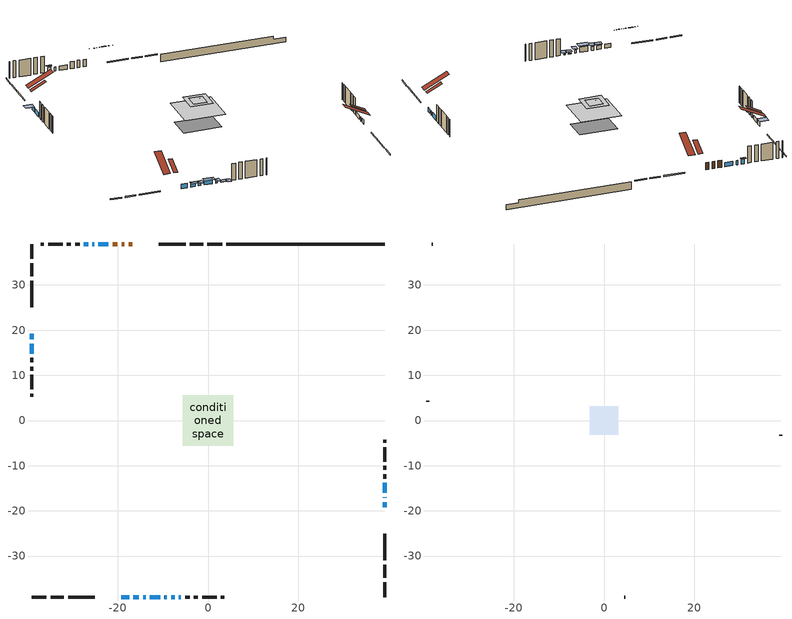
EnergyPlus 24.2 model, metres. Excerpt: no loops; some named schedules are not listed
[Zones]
conditioned space
 floor outside (Floor1 construction): -0.58,-0.58 -0.58,0.58 0.58,0.58 0.58,-0.58 z0.91
 floor adiabatic (AdiabaticFloorConstruction): -5.62,-5.62 -5.62,5.62 5.62,5.62 5.62,-5.62 z3.35
 floor foundation (Slab1 construction): -5.27,-3.47 -5.27,3.47 5.27,3.47 5.27,-3.47 z-1.3
 wall outside (RimJoist1 construction): 3.15,39.05 -0.15,39.05 / -39.05,-39.05 -35.75,-39.05 / -39.05,39.05 -39.05,35.75 / 39.05,-39.05 39.05,-35.75 z0.91:1.21
 wall outside (RimJoist2 construction): -1.08,39.05 -4.02,39.05 / -34.82,-39.05 -31.88,-39.05 / -39.05,34.82 -39.05,31.88 / 39.05,-34.82 39.05,-31.88 z0.91:1.21
 wall outside (RimJoist3 construction): -4.95,39.05 -10.84,39.05 / -30.95,-39.05 -25.06,-39.05 / -39.05,30.95 -39.05,25.06 / 39.05,-30.95 39.05,-25.06 z0.91:1.21
 wall outside (AdiabaticWallConstruction 1): -16.73,39.05 -17.55,39.05 / -18.48,39.05 -19.13,39.05 / -20.06,39.05 -21.1,39.05 z0.91:2.94
 wall outside (AdiabaticWallConstruction): -19.17,-39.05 -17.45,-39.05 / 39.05,-19.17 39.05,-18.06 / -22.03,39.05 -24.24,39.05 / 39.05,-17.14 39.05,-16.94 / -25.16,39.05 -25.61,39.05 / 39.05,-16.02 39.05,-13.81 / -39.05,17.02 -39.05,14.81 z0.91:2.13; -16.53,-39.05 -15.31,-39.05 / -39.05,19.17 -39.05,17.95 z0.91:2.08; -14.38,-39.05 -13.77,-39.05 z0.91:2.03; -12.84,-39.05 -10.55,-39.05 z0.91:2.43; -9.63,-39.05 -9.09,-39.05 z0.91:1.8; -8.16,-39.05 -7.4,-39.05 z0.91:1.22; -26.54,39.05 -27.45,39.05 z0.91:2.38; -6.47,-39.05 -6.01,-39.05 z0.91:1.17
 wall outside (Wall1 construction): -28.38,39.05 -29.42,39.05 / -5.09,-39.05 -4.05,-39.05 / -39.05,13.88 -39.05,12.85 / 39.05,-12.88 39.05,-11.84 z0.91:5.79
 wall outside (Wall2 construction): -30.35,39.05 -31.25,39.05 / -3.12,-39.05 -2.22,-39.05 / -39.05,11.92 -39.05,11.02 / 39.05,-10.92 39.05,-10.02 z0.91:5.79
 wall outside (Wall3 construction): -32.17,39.05 -35.37,39.05 / -1.3,-39.05 1.9,-39.05 / -39.05,10.09 -39.05,6.89 / 39.05,-9.09 39.05,-5.89 z0.91:5.79
 wall outside (Wall4 construction): -36.3,39.05 -37.01,39.05 / 2.83,-39.05 3.54,-39.05 / -39.05,5.97 -39.05,5.26 / 39.05,-4.96 39.05,-4.25 z0.91:5.79
 wall foundation (FoundationWall1 construction): 4.08,39.05,-1.3 4.08,39.05,0.91 35.56,39.05,0.91 35.56,39.05,0.02 39.05,39.05,0.02 39.05,39.05,-1.3
 window (WindowConstruction): -19.17,-39.05 -17.46,-39.05 z0.91:2.13
 window (WindowConstruction 4): -16.53,-39.05 -15.31,-39.05 z0.91:2.08
 window (WindowConstruction 5): -14.38,-39.05 -13.77,-39.05 z0.91:2.03
 window (WindowConstruction 6): -12.84,-39.05 -10.55,-39.05 z0.91:2.43
 window (WindowConstruction 7): 39.05,-19.17 39.05,-18.07 z0.91:2.13
 window (WindowConstruction 8): -22.03,39.05 -24.24,39.05 z0.91:2.13
 window (WindowConstruction 11): -9.62,-39.05 -9.09,-39.05 z0.91:1.8
 window (WindowConstruction 9): -39.05,19.17 -39.05,17.95 z0.91:2.08
 window (WindowConstruction 12): -8.16,-39.05 -7.4,-39.05 z0.91:1.21
 window (WindowConstruction 13): 39.05,-17.14 39.05,-16.95 z0.91:2.13
 window (WindowConstruction 14): -25.17,39.05 -25.61,39.05 z0.91:2.13
 window (WindowConstruction 1): 39.05,-16.02 39.05,-13.81 z0.91:2.13
 window (WindowConstruction 2): -39.05,17.02 -39.05,14.81 z0.91:2.13
 window (WindowConstruction 3): -26.54,39.05 -27.45,39.05 z0.91:2.38
 window (WindowConstruction 10): -6.47,-39.05 -6.02,-39.05 z0.91:1.16
 door (Door): -16.73,39.05 -17.55,39.05 z0.91:2.94
 door (Door 1): -18.48,39.05 -19.13,39.05 z0.91:2.94
 door (Door 2): -20.06,39.05 -21.1,39.05 z0.91:2.94
 ceiling adiabatic (AdiabaticFloorConstruction): 5.62,-5.62 5.62,5.62 -5.62,5.62 -5.62,-5.62 z3.35
 roof outside (Roof1 construction): -0.83,0.83 -0.83,-0.83 0.83,-0.83 0.83,0.83 z5.79
 roof outside (Roof4 construction): -15.8,39.05,5.79 -15.8,34.87,7.88 -14.63,34.87,7.88 -14.63,39.05,5.79; -20.1,-39.05,5.79 -20.1,-34.87,7.88 -21.27,-34.87,7.88 -21.27,-39.05,5.79; -39.05,20.1,5.79 -34.87,20.1,7.88 -34.87,21.27,7.88 -39.05,21.27,5.79; 39.05,-20.1,5.79 34.87,-20.1,7.88 34.87,-21.27,7.88 39.05,-21.27,5.79
attic - vented
 floor to conditioned space (Floor2 construction Reversed): -1.89,-1.89 -1.89,1.89 1.89,1.89 1.89,-1.89 z5.79
 floor to conditioned space (Floor3 construction Reversed): -3.13,-3.13 -3.13,3.13 3.13,3.13 3.13,-3.13 z5.79
 wall outside (Wall5 construction): -37.94,39.05 -38.13,39.05 / 4.47,-39.05 4.66,-39.05 / -39.05,4.33 -39.05,4.14 / 39.05,-3.32 39.05,-3.14 z0.91:5.79
 roof outside (Roof2 construction): -13.7,39.05,5.79 -13.7,32.15,9.24 -11.77,32.15,9.24 -11.77,39.05,5.79; -22.2,-39.05,5.79 -22.2,-32.15,9.24 -24.13,-32.15,9.24 -24.13,-39.05,5.79; -39.05,22.2,5.79 -32.15,22.2,9.24 -32.15,24.13,9.24 -39.05,24.13,5.79; 39.05,-22.2,5.79 32.15,-22.2,9.24 32.15,-24.13,9.24 39.05,-24.13,5.79
shading: -15.01,-39.05 -16.83,-39.05 -16.83,-40.27 -15.01,-40.27 z2.38; -13.47,-39.05 -14.68,-39.05 -14.68,-40.58 -13.47,-40.58 z2.33; -10.25,-39.05 -13.14,-39.05 -13.14,-40.58 -10.25,-40.58 z2.73; -8.79,-39.05 -9.92,-39.05 -9.92,-40.58 -8.79,-40.58 z2.1; -39.05,17.65 -39.05,19.47 -41.5,19.47 -41.5,17.65 z2.38; -7.1,-39.05 -8.46,-39.05 -8.46,-40.27 -7.1,-40.27 z1.51; -27.75,39.05 -26.24,39.05 -26.24,39.51 -27.75,39.51 z2.68; -5.72,-39.05 -6.77,-39.05 -6.77,-40.58 -5.72,-40.58 z1.46
[Building]
Building 1: Terrain=Suburbs
[Site:Location]
Baie Comeau_QC: Latitude {deg}=49.26; Longitude {deg}=-68.15; Time Zone {hr}=-5; Elevation {m}=130; Keep Site Location Information=Yes
[Site:GroundTemperature:Shallow]
-2.156, -4.36748, -4.54458, -3.49512, 0.717882, 4.91126, 8.5467, 10.8497, 11.0453, 9.17223, 5.62951, 1.56476
[Site:WaterMainsTemperature]
Calculation Method=Schedule; Temperature Schedule=mains temperature schedule
[Material] Roughness=Rough; Thermal Absorptance=0.9
Name | Thickness {m} | Conductivity {W/m-K} | Density {kg/m3} | Specific Heat {J/kg-K} | Solar Absorptance | Visible Absorptance
asphalt or fiberglass shingles | 0.00635 | 0.162714 | 1121.4 | 1465.45 | 0.4 | 0.4
ceiling loosefill ins | 0.0846667 | 0.0480833 | 16.02 | 1046.75 | 0.7 | 0.7
ceiling stud and cavity | 0.1397 | 0.0990476 | 65.682 | 1177.47 | 0.7 | 0.7
ceiling stud and cavity 1 | 0.1397 | 0.0988009 | 65.682 | 1177.47 | 0.7 | 0.7
concrete 4.0 in. | 0.1016 | 1.803125 | 2242.8 | 837.4 | 0.7 | 0.7
concrete 8.0 in. | 0.2032 | 1.803125 | 2242.8 | 837.4 | 0.7 | 0.7
door material | 0.04445 | 0.188738 | 512.64 | 1214.23 | 0.7 | 0.7
exterior vertical ins | 0.00865785 | 0.029427 | 32.04 | 1214.23 | 0.7 | 0.7
floor covering | 0.0127 | 0.0433444 | 54.468 | 1339.84 | 0.6 | 0.6
floor rigid ins | 0.051816 | 0.029427 | 32.04 | 1214.23 | 0.7 | 0.7
floor rigid ins 1; wall rigid ins | 0.512978 | 0.029427 | 32.04 | 1214.23 | 0.7 | 0.7
floor stud and cavity | 0.1397 | 0.578275 | 92.3553 | 1139.71 | 0.7 | 0.7
floor stud and cavity 1 | 0.1397 | 1.75129 | 37.0049 | 1207.88 | 0.7 | 0.7
furniture material conditioned space 1 | 0.1524 | 0.115458 | 640.8 | 1214.23 | 0.6 | 0.6
gypsum board | 0.0127 | 0.160291 | 801 | 837.4 | 0.6 | 0.6
gypsum board 1 | 0.0127 | 0.160291 | 801 | 837.4 | 0.7 | 0.7
osb sheathing 0.5 in. | 0.0127 | 0.115458 | 512.64 | 1214.23 | 0.7 | 0.7
osb sheathing 0.75 in. | 0.01905 | 0.115458 | 512.64 | 1214.23 | 0.7 | 0.7
osb sheathing 2.0 in. | 0.0508 | 0.115458 | 512.64 | 1214.23 | 0.7 | 0.7
rim joist stud and cavity | 0.0508 | 0.0293018 | 125.044 | 1163.47 | 0.6 | 0.6
rim joist stud and cavity 1 | 0.0508 | 0.177588 | 50.32683 | 1063.81 | 0.6 | 0.6
rim joist stud and cavity 2 | 0.0508 | 0.029095 | 125.044 | 1163.47 | 0.6 | 0.6
roof stud and cavity | 0.2032 | 0.359572 | 78.34581 | 1123.46 | 0.7 | 0.7
roof stud and cavity 1 | 0.2032 | 0.118954 | 78.34581 | 1123.46 | 0.7 | 0.7
wall stud and cavity | 0.1397 | 0.0950161 | 139.0536 | 1170.24 | 0.7 | 0.7
wall stud and cavity 1 | 0.1397 | 0.114156 | 139.0536 | 1170.24 | 0.7 | 0.7
wall stud and cavity 2 | 0.1397 | 0.0901573 | 139.0536 | 1170.24 | 0.7 | 0.7
wall stud and cavity 3 | 0.1397 | 0.101456 | 139.0536 | 1170.24 | 0.7 | 0.7
wall stud and cavity 4 | 0.0889 | 6.9971 | 50.32683 | 1063.81 | 0.6 | 0.6
wall stud and cavity 5 | 0.0889 | 0.380278 | 52.3479 | 1209.89 | 0.7 | 0.7
wall stud and cavity 6 | 0.0889 | 0.391764 | 83.0341 | 1211.67 | 0.7 | 0.7
wood siding | 0.0254 | 0.102417 | 544.68 | 1172.36 | 0.4 | 0.4
wood siding 1 | 0.00254 | 0.102417 | 544.68 | 1172.36 | 0.4 | 0.4
wood siding 2; wood siding 3; wood siding 4 | 0.0254 | 0.102417 | 544.68 | 1172.36 | 0.7 | 0.7
[WindowMaterial:SimpleGlazingSystem]
Name | U-Factor {W/m2-K} | Solar Heat Gain Coefficient
WindowMaterial | 2.97868 | 0.53
WindowMaterial 1 | 2.78392 | 0.59
WindowMaterial 2 | 2.9378 | 0.6
WindowMaterial 3 | 2.989467 | 0.52
WindowMaterial 4 | 2.898619 | 0.65
WindowMaterial 5 | 2.78563 | 0.6
WindowMaterial 6 | 3.08543 | 0.44
WindowMaterial 7 | 3.04568 | 0.44
WindowMaterial 8 | 2.7209 | 0.51
WindowMaterial 9 | 2.73055 | 0.53
[Construction]
AdiabaticFloorConstruction: floor stud and cavity 1, floor rigid ins 1, osb sheathing 0.75 in., floor covering
AdiabaticWallConstruction: wood siding 3, wall rigid ins, wall stud and cavity 5, gypsum board
AdiabaticWallConstruction 1: wood siding 4, wall rigid ins, wall stud and cavity 5, gypsum board
Door; Door 1; Door 2: door material
Floor1 construction: floor stud and cavity, floor rigid ins, osb sheathing 0.75 in., floor covering
Floor2 construction Reversed: gypsum board, ceiling stud and cavity, ceiling loosefill ins
Floor3 construction Reversed: gypsum board, ceiling stud and cavity 1, ceiling loosefill ins
FoundationWall1 construction: concrete 8.0 in., gypsum board 1
furniture construction conditioned space 1: furniture material conditioned space 1
PartitionWallConstruction: gypsum board, wall stud and cavity 6, gypsum board
RimJoist1 construction: wood siding 2, osb sheathing 2.0 in., rim joist stud and cavity
RimJoist2 construction: wood siding 2, rim joist stud and cavity 1
RimJoist3 construction: wood siding 2, osb sheathing 2.0 in., rim joist stud and cavity 2
Roof1 construction: asphalt or fiberglass shingles, osb sheathing 0.75 in., roof stud and cavity, gypsum board
Roof2 construction: asphalt or fiberglass shingles
Roof4 construction: asphalt or fiberglass shingles, osb sheathing 0.75 in., roof stud and cavity 1, gypsum board
Slab1 construction: concrete 4.0 in.
Wall1 construction: wood siding, osb sheathing 0.5 in., wall stud and cavity, gypsum board
Wall2 construction: wood siding, osb sheathing 0.5 in., wall stud and cavity 1, gypsum board
Wall3 construction: wood siding, osb sheathing 0.5 in., wall stud and cavity 2, gypsum board
Wall4 construction: wood siding, osb sheathing 0.5 in., wall stud and cavity 3, gypsum board
Wall5 construction: wood siding 1, wall stud and cavity 4
WindowConstruction: WindowMaterial
WindowConstruction 1; WindowConstruction 2; WindowConstruction 3; WindowConstruction 7; WindowConstruction 8: WindowMaterial 1
WindowConstruction 10: WindowMaterial 6
WindowConstruction 11: WindowMaterial 7
WindowConstruction 12; WindowConstruction 13: WindowMaterial 8
WindowConstruction 14: WindowMaterial 9
WindowConstruction 4: WindowMaterial 2
WindowConstruction 5: WindowMaterial 3
WindowConstruction 6: WindowMaterial 4
WindowConstruction 9: WindowMaterial 5
[Zone] Multiplier=1; Part of Total Floor Area=Yes
Name | Volume {m3}
attic - vented | 29.0446
conditioned space | 470
[Space]
Name | Zone | Volume {m3}
attic - vented 1 | attic - vented | 29.0446
conditioned space 1 | conditioned space | 470
[ZoneInfiltration:EffectiveLeakageArea]
infil attic - vented 1: Zone or Space=attic - vented 1; Schedule=Always On Discrete; Effective Air Leakage Area {cm2}=1829.14; Stack Coefficient=0.000579302; Wind Coefficient=1.62619e-05
[ZoneMixing]
whole house fan mix: Zone or Space=attic - vented; Schedule=Always On Continuous; Design Flow Rate Calculation Method=Flow/Zone; Design Flow Rate {m3/s}=0; Source Zone or Space=conditioned space
[SurfaceProperty:ExposedFoundationPerimeter]
Slab1: Exposed Perimeter Calculation Method=TotalExposedPerimeter; Total Exposed Perimeter {m}=34.97199
[InternalMass] Zone or ZoneList=conditioned space; Space or SpaceList=conditioned space 1
Name | Construction | Surface Area {m2}
furniture mass conditioned space 1 | furniture construction conditioned space 1 | 80.4077
partition wall mass | PartitionWallConstruction | 201.019
[Lights]
interior lighting: Zone or ZoneList or Space or SpaceList=conditioned space 1; Schedule=interior lighting schedule; Design Level Calculation Method=LightingLevel; Lighting Level {W}=343.2; Return Air Fraction=0; Fraction Radiant=0.6; Fraction Visible=0.2; Fraction Replaceable=1
[People]
occupants: Zone or ZoneList or Space or SpaceList=conditioned space 1; Number of People Schedule=occupants schedule; Number of People Calculation Method=People; Number of People=3; Fraction Radiant=0.314171; Sensible Heat Fraction=0.56303; Activity Level Schedule=occupants activity schedule; Carbon Dioxide Generation Rate {m3/s-W}=0; Enable ASHRAE 55 Comfort Warnings=No; Mean Radiant Temperature Calculation Type=EnclosureAveraged
[ElectricEquipment] Zone or ZoneList or Space or SpaceList=conditioned space 1; Design Level Calculation Method=EquipmentLevel
Name | Schedule | Design Level {W} | Fraction Latent | Fraction Radiant | Fraction Lost
clothes dryer | clothes dryer schedule | 140.772 | 0.015 | 0.081 | 0.85
clothes washer | clothes washer schedule | 32.1985 | 0.03 | 0.162 | 0.7
cooking range | cooking range schedule | 215.147 | 0.08 | 0.432 | 0.2
dishwasher | dishwasher schedule | 66.8632 | 0.3 | 0.18 | 0.4
fridge | fridge schedule | 72.9452 | 0 | 0.6 | 0
mech vent house fan | mech vent house fan schedule | 0.95 | 0 | 0 | 1
mech vent house fan cfis | mech vent house fan cfis schedule | 0 | 0 | 0 | 0
misc plug loads | misc plug loads schedule | 494.7 | 0.045 | 0.513 | 0.1
whole house fan | Always On Discrete | 0 | 0 | 0 | 1
[OtherEquipment] Zone or ZoneList or Space or SpaceList=conditioned space 1; Design Level Calculation Method=EquipmentLevel
Name | Fuel Type | Schedule | Design Level {W} | Fraction Latent | Fraction Radiant | Fraction Lost
clothes dryer 1 | Electricity | clothes dryer schedule | 0 | 0.015 | 0.081 | 0.85
cooking range 1 | Electricity | cooking range schedule | 0 | 0.08 | 0.432 | 0.2
general water use latent | None | general water use schedule | 62.594 | 1 | 0 | 0
general water use sensible | None | general water use schedule | -61.6891 | 0 | 0.6 | 0
mech vent house fan latent load | None | Always On Discrete | 0 | 1 | 0 | 0
mech vent house fan sensible load | None | Always On Discrete | 0 | 0 | 0 | 0
water heater energy adjustment1 | Electricity | Always On Discrete | 0.01 | 0 | 0 | 1
[ZoneInfiltration:DesignFlowRate] Zone or ZoneList or Space or SpaceList=conditioned space 1; Schedule=Always On Discrete; Design Flow Rate Calculation Method=Flow/Zone; Design Flow Rate {m3/s}=0
infil flow; natural vent flow; whole house fan flow
[Foundation:Kiva]
Foundation Kiva 1: Initial Indoor Air Temperature {C}=18; Wall Height Above Grade {m}=0.910011; Wall Depth Below Slab {m}=0.2032; Custom Block Material Name 1=exterior vertical ins; Custom Block Depth 1 {m}=2.21001; Custom Block X Position 1 {m}=0.2159; Custom Block Z Position 1 {m}=0
[Foundation:Kiva:Settings]
Soil Conductivity {W/m-K}=0.849921; Soil Density {kg/m3}=1842.3; Soil Specific Heat {J/kg-K}=418.7; Ground Solar Absorptivity=0.9; Ground Thermal Absorptivity=0.9; Ground Surface Roughness {m}=0.03; Far-Field Width {m}=40; Deep-Ground Boundary Condition=ZeroFlux; Deep-Ground Depth {m}=40; Minimum Cell Dimension {m}=0.2; Maximum Cell Growth Coefficient=3; Simulation Timestep=Timestep
[Exterior:Lights]
exterior lighting: Schedule=exterior lighting schedule; Design Level {W}=75.6
[Schedule:Constant]
Name | Hourly Value
Always On Continuous; mech vent house fan schedule; mech vent house fan cfis schedule; Always On Discrete | 1
occupants activity schedule | 117.228
fridge schedule | 0
[Schedule:Week:Daily]
interior lighting schedule Week Rule - Jan1-Jan27: interior lighting schedule day, interior lighting schedule day, interior lighting schedule day, interior lighting schedule day, interior lighting schedule day, interior lighting schedule day, interior lighting schedule day, interior lighting schedule default day, interior lighting schedule default day, interior lighting schedule default day, interior lighting schedule default day, interior lighting schedule default day
interior lighting schedule Week Rule - Jan28-Feb3: interior lighting schedule day, interior lighting schedule day, interior lighting schedule day, interior lighting schedule day, interior lighting schedule day 1, interior lighting schedule day 1, interior lighting schedule day 1, interior lighting schedule default day, interior lighting schedule default day, interior lighting schedule default day, interior lighting schedule default day, interior lighting schedule default day
interior lighting schedule Week Rule - Feb4-Feb24: interior lighting schedule day 1, interior lighting schedule day 1, interior lighting schedule day 1, interior lighting schedule day 1, interior lighting schedule day 1, interior lighting schedule day 1, interior lighting schedule day 1, interior lighting schedule default day, interior lighting schedule default day, interior lighting schedule default day, interior lighting schedule default day, interior lighting schedule default day
interior lighting schedule Week Rule - Feb25-Mar3: interior lighting schedule day 1, interior lighting schedule day 1, interior lighting schedule day 1, interior lighting schedule day 1, interior lighting schedule day 2, interior lighting schedule day 2, interior lighting schedule day 2, interior lighting schedule default day, interior lighting schedule default day, interior lighting schedule default day, interior lighting schedule default day, interior lighting schedule default day
interior lighting schedule Week Rule - Mar4-Mar31: interior lighting schedule day 2, interior lighting schedule day 2, interior lighting schedule day 2, interior lighting schedule day 2, interior lighting schedule day 2, interior lighting schedule day 2, interior lighting schedule day 2, interior lighting schedule default day, interior lighting schedule default day, interior lighting schedule default day, interior lighting schedule default day, interior lighting schedule default day
interior lighting schedule Week Rule - Apr1-Apr28: interior lighting schedule day 3, interior lighting schedule day 3, interior lighting schedule day 3, interior lighting schedule day 3, interior lighting schedule day 3, interior lighting schedule day 3, interior lighting schedule day 3, interior lighting schedule default day, interior lighting schedule default day, interior lighting schedule default day, interior lighting schedule default day, interior lighting schedule default day
interior lighting schedule Week Rule - Apr29-May5: interior lighting schedule day 3, interior lighting schedule day 3, interior lighting schedule day 4, interior lighting schedule day 4, interior lighting schedule day 4, interior lighting schedule day 4, interior lighting schedule day 4, interior lighting schedule default day, interior lighting schedule default day, interior lighting schedule default day, interior lighting schedule default day, interior lighting schedule default day
interior lighting schedule Week Rule - May6-May26: interior lighting schedule day 4, interior lighting schedule day 4, interior lighting schedule day 4, interior lighting schedule day 4, interior lighting schedule day 4, interior lighting schedule day 4, interior lighting schedule day 4, interior lighting schedule default day, interior lighting schedule default day, interior lighting schedule default day, interior lighting schedule default day, interior lighting schedule default day
interior lighting schedule Week Rule - May27-Jun2: interior lighting schedule day 4, interior lighting schedule day 4, interior lighting schedule day 4, interior lighting schedule day 4, interior lighting schedule day 4, interior lighting schedule day 5, interior lighting schedule day 5, interior lighting schedule default day, interior lighting schedule default day, interior lighting schedule default day, interior lighting schedule default day, interior lighting schedule default day
interior lighting schedule Week Rule - Jun3-Jun30: interior lighting schedule day 5, interior lighting schedule day 5, interior lighting schedule day 5, interior lighting schedule day 5, interior lighting schedule day 5, interior lighting schedule day 5, interior lighting schedule day 5, interior lighting schedule default day, interior lighting schedule default day, interior lighting schedule default day, interior lighting schedule default day, interior lighting schedule default day
interior lighting schedule Week Rule - Jul1-Jul28: interior lighting schedule day 6, interior lighting schedule day 6, interior lighting schedule day 6, interior lighting schedule day 6, interior lighting schedule day 6, interior lighting schedule day 6, interior lighting schedule day 6, interior lighting schedule default day, interior lighting schedule default day, interior lighting schedule default day, interior lighting schedule default day, interior lighting schedule default day
interior lighting schedule Week Rule - Jul29-Aug4: interior lighting schedule day 6, interior lighting schedule day 6, interior lighting schedule day 6, interior lighting schedule day 7, interior lighting schedule day 7, interior lighting schedule day 7, interior lighting schedule day 7, interior lighting schedule default day, interior lighting schedule default day, interior lighting schedule default day, interior lighting schedule default day, interior lighting schedule default day
interior lighting schedule Week Rule - Aug5-Aug25: interior lighting schedule day 7, interior lighting schedule day 7, interior lighting schedule day 7, interior lighting schedule day 7, interior lighting schedule day 7, interior lighting schedule day 7, interior lighting schedule day 7, interior lighting schedule default day, interior lighting schedule default day, interior lighting schedule default day, interior lighting schedule default day, interior lighting schedule default day
interior lighting schedule Week Rule - Aug26-Sep1: interior lighting schedule day 7, interior lighting schedule day 7, interior lighting schedule day 7, interior lighting schedule day 7, interior lighting schedule day 7, interior lighting schedule day 7, interior lighting schedule day 8, interior lighting schedule default day, interior lighting schedule default day, interior lighting schedule default day, interior lighting schedule default day, interior lighting schedule default day
interior lighting schedule Week Rule - Sep2-Sep29: interior lighting schedule day 8, interior lighting schedule day 8, interior lighting schedule day 8, interior lighting schedule day 8, interior lighting schedule day 8, interior lighting schedule day 8, interior lighting schedule day 8, interior lighting schedule default day, interior lighting schedule default day, interior lighting schedule default day, interior lighting schedule default day, interior lighting schedule default day
interior lighting schedule Week Rule - Sep30-Oct6: interior lighting schedule day 8, interior lighting schedule day 9, interior lighting schedule day 9, interior lighting schedule day 9, interior lighting schedule day 9, interior lighting schedule day 9, interior lighting schedule day 9, interior lighting schedule default day, interior lighting schedule default day, interior lighting schedule default day, interior lighting schedule default day, interior lighting schedule default day
interior lighting schedule Week Rule - Oct7-Oct27: interior lighting schedule day 9, interior lighting schedule day 9, interior lighting schedule day 9, interior lighting schedule day 9, interior lighting schedule day 9, interior lighting schedule day 9, interior lighting schedule day 9, interior lighting schedule default day, interior lighting schedule default day, interior lighting schedule default day, interior lighting schedule default day, interior lighting schedule default day
interior lighting schedule Week Rule - Oct28-Nov3: interior lighting schedule day 9, interior lighting schedule day 9, interior lighting schedule day 9, interior lighting schedule day 9, interior lighting schedule day 10, interior lighting schedule day 10, interior lighting schedule day 10, interior lighting schedule default day, interior lighting schedule default day, interior lighting schedule default day, interior lighting schedule default day, interior lighting schedule default day
interior lighting schedule Week Rule - Nov4-Nov24: interior lighting schedule day 10, interior lighting schedule day 10, interior lighting schedule day 10, interior lighting schedule day 10, interior lighting schedule day 10, interior lighting schedule day 10, interior lighting schedule day 10, interior lighting schedule default day, interior lighting schedule default day, interior lighting schedule default day, interior lighting schedule default day, interior lighting schedule default day
interior lighting schedule Week Rule - Nov25-Dec1: interior lighting schedule day 10, interior lighting schedule day 10, interior lighting schedule day 10, interior lighting schedule day 10, interior lighting schedule day 10, interior lighting schedule day 10, interior lighting schedule day 11, interior lighting schedule default day, interior lighting schedule default day, interior lighting schedule default day, interior lighting schedule default day, interior lighting schedule default day
interior lighting schedule Week Rule - Dec2-Dec31: interior lighting schedule day 11, interior lighting schedule day 11, interior lighting schedule day 11, interior lighting schedule day 11, interior lighting schedule day 11, interior lighting schedule day 11, interior lighting schedule day 11, interior lighting schedule default day, interior lighting schedule default day, interior lighting schedule default day, interior lighting schedule default day, interior lighting schedule default day
occupants schedule Week Rule - Jan1-Dec31: occupants schedule day, occupants schedule day, occupants schedule day, occupants schedule day, occupants schedule day, occupants schedule day, occupants schedule day, occupants schedule default day, occupants schedule default day, occupants schedule default day, occupants schedule default day, occupants schedule default day
clothes dryer schedule Week Rule - Jan1-Dec31: clothes dryer schedule day, clothes dryer schedule day, clothes dryer schedule day, clothes dryer schedule day, clothes dryer schedule day, clothes dryer schedule day, clothes dryer schedule day, clothes dryer schedule default day, clothes dryer schedule default day, clothes dryer schedule default day, clothes dryer schedule default day, clothes dryer schedule default day
clothes washer schedule Week Rule - Jan1-Dec31: clothes washer schedule day, clothes washer schedule day, clothes washer schedule day, clothes washer schedule day, clothes washer schedule day, clothes washer schedule day, clothes washer schedule day, clothes washer schedule default day, clothes washer schedule default day, clothes washer schedule default day, clothes washer schedule default day, clothes washer schedule default day
cooking range schedule Week Rule - Jan1-Dec31: cooking range schedule day, cooking range schedule day, cooking range schedule day, cooking range schedule day, cooking range schedule day, cooking range schedule day, cooking range schedule day, cooking range schedule default day, cooking range schedule default day, cooking range schedule default day, cooking range schedule default day, cooking range schedule default day
dishwasher schedule Week Rule - Jan1-Dec31: dishwasher schedule day, dishwasher schedule day, dishwasher schedule day, dishwasher schedule day, dishwasher schedule day, dishwasher schedule day, dishwasher schedule day, dishwasher schedule default day, dishwasher schedule default day, dishwasher schedule default day, dishwasher schedule default day, dishwasher schedule default day
misc plug loads schedule Week Rule - Jan1-Dec31: misc plug loads schedule day, misc plug loads schedule day, misc plug loads schedule day, misc plug loads schedule day, misc plug loads schedule day, misc plug loads schedule day, misc plug loads schedule day, misc plug loads schedule default day, misc plug loads schedule default day, misc plug loads schedule default day, misc plug loads schedule default day, misc plug loads schedule default day
general water use schedule Week Rule - Jan1-Dec31: general water use schedule day, general water use schedule day, general water use schedule day, general water use schedule day, general water use schedule day, general water use schedule day, general water use schedule day, general water use schedule default day, general water use schedule default day, general water use schedule default day, general water use schedule default day, general water use schedule default day
exterior lighting schedule Week Rule - Jan1-Jan27: exterior lighting schedule day, exterior lighting schedule day, exterior lighting schedule day, exterior lighting schedule day, exterior lighting schedule day, exterior lighting schedule day, exterior lighting schedule day, exterior lighting schedule default day, exterior lighting schedule default day, exterior lighting schedule default day, exterior lighting schedule default day, exterior lighting schedule default day
exterior lighting schedule Week Rule - Jan28-Feb3: exterior lighting schedule day, exterior lighting schedule day, exterior lighting schedule day, exterior lighting schedule day, exterior lighting schedule day 1, exterior lighting schedule day 1, exterior lighting schedule day 1, exterior lighting schedule default day, exterior lighting schedule default day, exterior lighting schedule default day, exterior lighting schedule default day, exterior lighting schedule default day
exterior lighting schedule Week Rule - Feb4-Feb24: exterior lighting schedule day 1, exterior lighting schedule day 1, exterior lighting schedule day 1, exterior lighting schedule day 1, exterior lighting schedule day 1, exterior lighting schedule day 1, exterior lighting schedule day 1, exterior lighting schedule default day, exterior lighting schedule default day, exterior lighting schedule default day, exterior lighting schedule default day, exterior lighting schedule default day
exterior lighting schedule Week Rule - Feb25-Mar3: exterior lighting schedule day 1, exterior lighting schedule day 1, exterior lighting schedule day 1, exterior lighting schedule day 1, exterior lighting schedule day 2, exterior lighting schedule day 2, exterior lighting schedule day 2, exterior lighting schedule default day, exterior lighting schedule default day, exterior lighting schedule default day, exterior lighting schedule default day, exterior lighting schedule default day
exterior lighting schedule Week Rule - Mar4-Mar31: exterior lighting schedule day 2, exterior lighting schedule day 2, exterior lighting schedule day 2, exterior lighting schedule day 2, exterior lighting schedule day 2, exterior lighting schedule day 2, exterior lighting schedule day 2, exterior lighting schedule default day, exterior lighting schedule default day, exterior lighting schedule default day, exterior lighting schedule default day, exterior lighting schedule default day
exterior lighting schedule Week Rule - Apr1-Apr28: exterior lighting schedule day 3, exterior lighting schedule day 3, exterior lighting schedule day 3, exterior lighting schedule day 3, exterior lighting schedule day 3, exterior lighting schedule day 3, exterior lighting schedule day 3, exterior lighting schedule default day, exterior lighting schedule default day, exterior lighting schedule default day, exterior lighting schedule default day, exterior lighting schedule default day
exterior lighting schedule Week Rule - Apr29-May5: exterior lighting schedule day 3, exterior lighting schedule day 3, exterior lighting schedule day 4, exterior lighting schedule day 4, exterior lighting schedule day 4, exterior lighting schedule day 4, exterior lighting schedule day 4, exterior lighting schedule default day, exterior lighting schedule default day, exterior lighting schedule default day, exterior lighting schedule default day, exterior lighting schedule default day
exterior lighting schedule Week Rule - May6-May26: exterior lighting schedule day 4, exterior lighting schedule day 4, exterior lighting schedule day 4, exterior lighting schedule day 4, exterior lighting schedule day 4, exterior lighting schedule day 4, exterior lighting schedule day 4, exterior lighting schedule default day, exterior lighting schedule default day, exterior lighting schedule default day, exterior lighting schedule default day, exterior lighting schedule default day
exterior lighting schedule Week Rule - May27-Jun2: exterior lighting schedule day 4, exterior lighting schedule day 4, exterior lighting schedule day 4, exterior lighting schedule day 4, exterior lighting schedule day 4, exterior lighting schedule day 5, exterior lighting schedule day 5, exterior lighting schedule default day, exterior lighting schedule default day, exterior lighting schedule default day, exterior lighting schedule default day, exterior lighting schedule default day
exterior lighting schedule Week Rule - Jun3-Jun30: exterior lighting schedule day 5, exterior lighting schedule day 5, exterior lighting schedule day 5, exterior lighting schedule day 5, exterior lighting schedule day 5, exterior lighting schedule day 5, exterior lighting schedule day 5, exterior lighting schedule default day, exterior lighting schedule default day, exterior lighting schedule default day, exterior lighting schedule default day, exterior lighting schedule default day
exterior lighting schedule Week Rule - Jul1-Jul28: exterior lighting schedule day 6, exterior lighting schedule day 6, exterior lighting schedule day 6, exterior lighting schedule day 6, exterior lighting schedule day 6, exterior lighting schedule day 6, exterior lighting schedule day 6, exterior lighting schedule default day, exterior lighting schedule default day, exterior lighting schedule default day, exterior lighting schedule default day, exterior lighting schedule default day
[Schedule:Year]
interior lighting schedule: interior lighting schedule Week Rule - Jan1-Jan27, 1, 1, 1, 27, interior lighting schedule Week Rule - Jan28-Feb3, 1, 28, 2, 3, interior lighting schedule Week Rule - Feb4-Feb24, 2, 4, 2, 24, interior lighting schedule Week Rule - Feb25-Mar3, 2, 25, 3, 3, interior lighting schedule Week Rule - Mar4-Mar31, 3, 4, 3, 31, interior lighting schedule Week Rule - Apr1-Apr28, 4, 1, 4, 28, interior lighting schedule Week Rule - Apr29-May5, 4, 29, 5, 5, interior lighting schedule Week Rule - May6-May26, 5, 6, 5, 26, interior lighting schedule Week Rule - May27-Jun2, 5, 27, 6, 2, interior lighting schedule Week Rule - Jun3-Jun30, 6, 3, 6, 30, interior lighting schedule Week Rule - Jul1-Jul28, 7, 1, 7, 28, interior lighting schedule Week Rule - Jul29-Aug4, 7, 29, 8, 4, interior lighting schedule Week Rule - Aug5-Aug25, 8, 5, 8, 25, interior lighting schedule Week Rule - Aug26-Sep1, 8, 26, 9, 1, interior lighting schedule Week Rule - Sep2-Sep29, 9, 2, 9, 29, interior lighting schedule Week Rule - Sep30-Oct6, 9, 30, 10, 6, interior lighting schedule Week Rule - Oct7-Oct27, 10, 7, 10, 27, interior lighting schedule Week Rule - Oct28-Nov3, 10, 28, 11, 3, interior lighting schedule Week Rule - Nov4-Nov24, 11, 4, 11, 24, interior lighting schedule Week Rule - Nov25-Dec1, 11, 25, 12, 1, interior lighting schedule Week Rule - Dec2-Dec31, 12, 2, 12, 31
occupants schedule: occupants schedule Week Rule - Jan1-Dec31, 1, 1, 12, 31
clothes dryer schedule: clothes dryer schedule Week Rule - Jan1-Dec31, 1, 1, 12, 31
clothes washer schedule: clothes washer schedule Week Rule - Jan1-Dec31, 1, 1, 12, 31
cooking range schedule: cooking range schedule Week Rule - Jan1-Dec31, 1, 1, 12, 31
dishwasher schedule: dishwasher schedule Week Rule - Jan1-Dec31, 1, 1, 12, 31
misc plug loads schedule: misc plug loads schedule Week Rule - Jan1-Dec31, 1, 1, 12, 31
general water use schedule: general water use schedule Week Rule - Jan1-Dec31, 1, 1, 12, 31
exterior lighting schedule: exterior lighting schedule Week Rule - Jan1-Jan27, 1, 1, 1, 27, exterior lighting schedule Week Rule - Jan28-Feb3, 1, 28, 2, 3, exterior lighting schedule Week Rule - Feb4-Feb24, 2, 4, 2, 24, exterior lighting schedule Week Rule - Feb25-Mar3, 2, 25, 3, 3, exterior lighting schedule Week Rule - Mar4-Mar31, 3, 4, 3, 31, exterior lighting schedule Week Rule - Apr1-Apr28, 4, 1, 4, 28, exterior lighting schedule Week Rule - Apr29-May5, 4, 29, 5, 5, exterior lighting schedule Week Rule - May6-May26, 5, 6, 5, 26, exterior lighting schedule Week Rule - May27-Jun2, 5, 27, 6, 2, exterior lighting schedule Week Rule - Jun3-Jun30, 6, 3, 6, 30, exterior lighting schedule Week Rule - Jul1-Jul28, 7, 1, 7, 28, exterior lighting schedule Week Rule - Jul29-Aug4, 7, 29, 8, 4, exterior lighting schedule Week Rule - Aug5-Aug25, 8, 5, 8, 25, exterior lighting schedule Week Rule - Aug26-Sep1, 8, 26, 9, 1, exterior lighting schedule Week Rule - Sep2-Sep29, 9, 2, 9, 29, exterior lighting schedule Week Rule - Sep30-Oct6, 9, 30, 10, 6, exterior lighting schedule Week Rule - Oct7-Oct27, 10, 7, 10, 27, exterior lighting schedule Week Rule - Oct28-Nov3, 10, 28, 11, 3, exterior lighting schedule Week Rule - Nov4-Nov24, 11, 4, 11, 24, exterior lighting schedule Week Rule - Nov25-Dec1, 11, 25, 12, 1, exterior lighting schedule Week Rule - Dec2-Dec31, 12, 2, 12, 31
[Schedule:Compact]
mains temperature schedule: Through: 01/01, For: AllDays, Until: 24:00, 3.61556, Through: 01/02, For: AllDays, Until: 24:00, 3.54778, Through: 01/03, For: AllDays, Until: 24:00, 3.48111, Through: 01/04, For: AllDays, Until: 24:00, 3.415, Through: 01/05, For: AllDays, Until: 24:00, 3.35, Through: 01/06, For: AllDays, Until: 24:00, 3.28556, Through: 01/07, For: AllDays, Until: 24:00, 3.22222, Through: 01/08, For: AllDays, Until: 24:00, 3.16, Through: 01/09, For: AllDays, Until: 24:00, 3.09889, Through: 01/10, For: AllDays, Until: 24:00, 3.03833, Through: 01/11, For: AllDays, Until: 24:00, 2.97944, Through: 01/12, For: AllDays, Until: 24:00, 2.92111, Through: 01/13, For: AllDays, Until: 24:00, 2.86333, Through: 01/14, For: AllDays, Until: 24:00, 2.80722, Through: 01/15, For: AllDays, Until: 24:00, 2.75222, Through: 01/16, For: AllDays, Until: 24:00, 2.69833, Through: 01/17, For: AllDays, Until: 24:00, 2.645, Through: 01/18, For: AllDays, Until: 24:00, 2.59333, Through: 01/19, For: AllDays, Until: 24:00, 2.54278, Through: 01/20, For: AllDays, Until: 24:00, 2.49278, Through: 01/21, For: AllDays, Until: 24:00, 2.44444, Through: 01/22, For: AllDays, Until: 24:00, 2.39722, Through: 01/23, For: AllDays, Until: 24:00, 2.35111, Through: 01/24, For: AllDays, Until: 24:00, 2.30667, Through: 01/25, For: AllDays, Until: 24:00, 2.26278, Through: 01/26, For: AllDays, Until: 24:00, 2.22056, Through: 01/27, For: AllDays, Until: 24:00, 2.17944, Through: 01/28, For: AllDays, Until: 24:00, 2.13944, Through: 01/29, For: AllDays, Until: 24:00, 2.10056, Through: 01/30, For: AllDays, Until: 24:00, 2.06333, Through: 01/31, For: AllDays, Until: 24:00, 2.02722, Through: 02/01, For: AllDays, Until: 24:00, 1.99278, Through: 02/02, For: AllDays, Until: 24:00, 1.95944, Through: 02/03, For: AllDays, Until: 24:00, 1.92722, Through: 02/04, For: AllDays, Until: 24:00, 1.89611, Through: 02/05, For: AllDays, Until: 24:00, 1.86667, Through: 02/06, For: AllDays, Until: 24:00, 1.83889, Through: 02/07, For: AllDays, Until: 24:00, 1.81222, Through: 02/08, For: AllDays, Until: 24:00, 1.78667, Through: 02/09, For: AllDays, Until: 24:00, 1.76278, Through: 02/10, For: AllDays, Until: 24:00, 1.74, Through: 02/11, For: AllDays, Until: 24:00, 1.71889, Through: 02/12, For: AllDays, Until: 24:00, 1.69889, Through: 02/13, For: AllDays, Until: 24:00, 1.68056, Through: 02/14, For: AllDays, Until: 24:00, 1.66333, Through: 02/15, For: AllDays, Until: 24:00, 1.64778, Through: 02/16, For: AllDays, Until: 24:00, 1.63389, Through: 02/17, For: AllDays, Until: 24:00, 1.62111, Through: 02/18, For: AllDays, Until: 24:00, 1.60944, Through: 02/19, For: AllDays, Until: 24:00, 1.59944, Through: 02/20, For: AllDays, Until: 24:00, 1.59111, Through: 02/21, For: AllDays, Until: 24:00, 1.58389, Through: 02/22, For: AllDays, Until: 24:00, 1.57833, Through: 02/23, For: AllDays, Until: 24:00, 1.57389, Through: 02/24, For: AllDays, Until: 24:00, 1.57111, Through: 02/25, For: AllDays, Until: 24:00, 1.57, Through: 02/26, For: AllDays, Until: 24:00, 1.57, Through: 02/27, For: AllDays, Until: 24:00, 1.57167, Through: 02/28, For: AllDays, Until: 24:00, 1.57444, Through: 03/01, For: AllDays, Until: 24:00, 1.57889, Through: 03/02, For: AllDays, Until: 24:00, 1.58444, Through: 03/03, For: AllDays, Until: 24:00, 1.59222, Through: 03/04, For: AllDays, Until: 24:00, 1.60056, Through: 03/05, For: AllDays, Until: 24:00, 1.61056, Through: 03/06, For: AllDays, Until: 24:00, 1.62222, Through: 03/07, For: AllDays, Until: 24:00, 1.63556, Through: 03/08, For: AllDays, Until: 24:00, 1.64944, Through: 03/09, For: AllDays, Until: 24:00, 1.66556, Through: 03/10, For: AllDays, Until: 24:00, 1.68278, Through: 03/11, For: AllDays, Until: 24:00, 1.70111, Through: 03/12, For: AllDays, Until: 24:00, 1.72111, Through: 03/13, For: AllDays, Until: 24:00, 1.74278, Through: 03/14, For: AllDays, Until: 24:00, 1.76556, Through: 03/15, For: AllDays, Until: 24:00, 1.78944, Through: 03/16, For: AllDays, Until: 24:00, 1.815, Through: 03/17, For: AllDays, Until: 24:00, 1.84222, Through: 03/18, For: AllDays, Until: 24:00, 1.87056, Through: 03/19, For: AllDays, Until: 24:00, 1.9, Through: 03/20, For: AllDays, Until: 24:00, 1.93056, Through: 03/21, For: AllDays, Until: 24:00, 1.96333, Through: 03/22, For: AllDays, Until: 24:00, 1.99667, Through: 03/23, For: AllDays, Until: 24:00, 2.03167, Through: 03/24, For: AllDays, Until: 24:00, 2.06778, Through: 03/25, For: AllDays, Until: 24:00, 2.105, Through: 03/26, For: AllDays, Until: 24:00, 2.14389, Through: 03/27, For: AllDays, Until: 24:00, 2.18389, Through: 03/28, For: AllDays, Until: 24:00, 2.22556, Through: 03/29, For: AllDays, Until: 24:00, 2.26778, Through: 03/30, For: AllDays, Until: 24:00, 2.31167, Through: 03/31, For: AllDays, Until: 24:00, 2.35667, Through: 04/01, For: AllDays, Until: 24:00, 2.40278, Through: 04/02, For: AllDays, Until: 24:00, 2.45, Through: 04/03, For: AllDays, Until: 24:00, 2.49889, Through: 04/04, For: AllDays, Until: 24:00, 2.54833, Through: 04/05, For: AllDays, Until: 24:00, 2.59944, Through: 04/06, For: AllDays, Until: 24:00, 2.65111, Through: 04/07, For: AllDays, Until: 24:00, 2.70444, Through: 04/08, For: AllDays, Until: 24:00, 2.75833, Through: 04/09, For: AllDays, Until: 24:00, 2.81389, Through: 04/10, For: AllDays, Until: 24:00, 2.87, Through: 04/11, For: AllDays, Until: 24:00, 2.92778, Through: 04/12, For: AllDays, Until: 24:00, 2.98611, Through: 04/13, For: AllDays, Until: 24:00, 3.04556, Through: 04/14, For: AllDays, Until: 24:00, 3.10611, Through: 04/15, For: AllDays, Until: 24:00, 3.16722, Through: 04/16, For: AllDays, Until: 24:00, 3.23, Through: 04/17, For: AllDays, Until: 24:00, 3.29333, Through: 04/18, For: AllDays, Until: 24:00, 3.35778, Through: 04/19, For: AllDays, Until: 24:00, 3.42278, Through: 04/20, For: AllDays, Until: 24:00, 3.48889, Through: 04/21, For: AllDays, Until: 24:00, 3.55556, Through: 04/22, For: AllDays, Until: 24:00, 3.62333, Through: 04/23, For: AllDays, Until: 24:00, 3.69222, Through: 04/24, For: AllDays, Until: 24:00, 3.76167, Through: 04/25, For: AllDays, Until: 24:00, 3.83167, Through: 04/26, For: AllDays, Until: 24:00, 3.90278, Through: 04/27, For: AllDays, Until: 24:00, 3.97444, Through: 04/28, For: AllDays, Until: 24:00, 4.04722, Through: 04/29, For: AllDays, Until: 24:00, 4.12, Through: 04/30, For: AllDays, Until: 24:00, 4.19389, Through: 05/01, For: AllDays, Until: 24:00, 4.26833, Through: 05/02, For: AllDays, Until: 24:00, 4.34333, Through: 05/03, For: AllDays, Until: 24:00, 4.41944, Through: 05/04, For: AllDays, Until: 24:00, 4.49556, Through: 05/05, For: AllDays, Until: 24:00, 4.57278, Through: 05/06, For: AllDays, Until: 24:00, 4.65, Through: 05/07, For: AllDays, Until: 24:00, 4.72778, Through: 05/08, For: AllDays, Until: 24:00, 4.80667, Through: 05/09, For: AllDays, Until: 24:00, 4.88556, Through: 05/10, For: AllDays, Until: 24:00, 4.965, Through: 05/11, For: AllDays, Until: 24:00, 5.045, Through: 05/12, For: AllDays, Until: 24:00, 5.125, Through: 05/13, For: AllDays, Until: 24:00, 5.20556, Through: 05/14, For: AllDays, Until: 24:00, 5.28667, Through: 05/15, For: AllDays, Until: 24:00, 5.36778, Through: 05/16, For: AllDays, Until: 24:00, 5.44944, Through: 05/17, For: AllDays, Until: 24:00, 5.53167, Through: 05/18, For: AllDays, Until: 24:00, 5.61389, Through: 05/19, For: AllDays, Until: 24:00, 5.69611, Through: 05/20, For: AllDays, Until: 24:00, 5.77889, Through: 05/21, For: AllDays, Until: 24:00, 5.86167, Through: 05/22, For: AllDays, Until: 24:00, 5.945, Through: 05/23, For: AllDays, Until: 24:00, 6.02778, Through: 05/24, For: AllDays, Until: 24:00, 6.11111, Through: 05/25, For: AllDays, Until: 24:00, 6.19444, Through: 05/26, For: AllDays, Until: 24:00, 6.27778, Through: 05/27, For: AllDays, Until: 24:00, 6.36167, Through: 05/28, For: AllDays, Until: 24:00, 6.445, Through: 05/29, For: AllDays, Until: 24:00, 6.52833, Through: 05/30, For: AllDays, Until: 24:00, 6.61167, Through: 05/31, For: AllDays, Until: 24:00, 6.69556, Through: 06/01, For: AllDays, Until: 24:00, 6.77889, Through: 06/02, For: AllDays, Until: 24:00, 6.86167, Through: 06/03, For: AllDays, Until: 24:00, 6.945, Through: 06/04, For: AllDays, Until: 24:00, 7.02778, Through: 06/05, For: AllDays, Until: 24:00, 7.11056, Through: 06/06, For: AllDays, Until: 24:00, 7.19333, Through: 06/07, For: AllDays, Until: 24:00, 7.27556, Through: 06/08, For: AllDays, Until: 24:00, 7.35778, Through: 06/09, For: AllDays, Until: 24:00, 7.43944, Through: 06/10, For: AllDays, Until: 24:00, 7.52056, Through: 06/11, For: AllDays, Until: 24:00, 7.60167, Through: 06/12, For: AllDays, Until: 24:00, 7.68278, Through: 06/13, For: AllDays, Until: 24:00, 7.76333, Through: 06/14, For: AllDays, Until: 24:00, 7.84333, Through: 06/15, For: AllDays, Until: 24:00, 7.92278, Through: 06/16, For: AllDays, Until: 24:00, 8.00222, Through: 06/17, For: AllDays, Until: 24:00, 8.08056, Through: 06/18, For: AllDays, Until: 24:00, 8.15889, Through: 06/19, For: AllDays, Until: 24:00, 8.23667, Through: 06/20, For: AllDays, Until: 24:00, 8.31389, Through: 06/21, For: AllDays, Until: 24:00, 8.39056, Through: 06/22, For: AllDays, Until: 24:00, 8.46611, Through: 06/23, For: AllDays, Until: 24:00, 8.54167, Through: 06/24, For: AllDays, Until: 24:00, 8.61667, Through: 06/25, For: AllDays, Until: 24:00, 8.69056, Through: 06/26, For: AllDays, Until: 24:00, 8.76389, Through: 06/27, For: AllDays, Until: 24:00, 8.83667, Through: 06/28, For: AllDays, Until: 24:00, 8.90889, Through: 06/29, For: AllDays, Until: 24:00, 8.98, Through: 06/30, For: AllDays, Until: 24:00, 9.05056, Through: 07/01, For: AllDays, Until: 24:00, 9.12056, Through: 07/02, For: AllDays, Until: 24:00, 9.18944, Through: 07/03, For: AllDays, Until: 24:00, 9.25778, Through: 07/04, For: AllDays, Until: 24:00, 9.325, Through: 07/05, For: AllDays, Until: 24:00, 9.39167, Through: 07/06, For: AllDays, Until: 24:00, 9.45722, Through: 07/07, For: AllDays, Until: 24:00, 9.52167, Through: 07/08, For: AllDays, Until: 24:00, 9.58556, Through: 07/09, For: AllDays, Until: 24:00, 9.64833, Through: 07/10, For: AllDays, Until: 24:00, 9.71, Through: 07/11, For: AllDays, Until: 24:00, 9.77111, Through: 07/12, For: AllDays, Until: 24:00, 9.83111, Through: 07/13, For: AllDays, Until: 24:00, 9.89, Through: 07/14, For: AllDays, Until: 24:00, 9.94778, Through: 07/15, For: AllDays, Until: 24:00, 10.0044, Through: 07/16, For: AllDays, Until: 24:00, 10.0606, Through: 07/17, For: AllDays, Until: 24:00, 10.115, Through: 07/18, For: AllDays, Until: 24:00, 10.1689, Through: 07/19, For: AllDays, Until: 24:00, 10.2211, Through: 07/20, For: AllDays, Until: 24:00, 10.2722, Through: 07/21, For: AllDays, Until: 24:00, 10.3228, Through: 07/22, For: AllDays, Until: 24:00, 10.3717, Through: 07/23, For: AllDays, Until: 24:00, 10.4194, Through: 07/24, For: AllDays, Until: 24:00, 10.4661, Through: 07/25, For: AllDays, Until: 24:00, 10.5117, Through: 07/26, For: AllDays, Until: 24:00, 10.5561, Through: 07/27, For: AllDays, Until: 24:00, 10.5994, Through: 07/28, For: AllDays, Until: 24:00, 10.6411, Through: 07/29, For: AllDays, Until: 24:00, 10.6817, Through: 07/30, For: AllDays, Until: 24:00, 10.7211, Through: 07/31, For: AllDays, Until: 24:00, 10.7589, Through: 08/01, For: AllDays, Until: 24:00, 10.7956, Through: 08/02, For: AllDays, Until: 24:00, 10.8311, Through: 08/03, For: AllDays, Until: 24:00, 10.8656, Through: 08/04, For: AllDays, Until: 24:00, 10.8983, Through: 08/05, For: AllDays, Until: 24:00, 10.93, Through: 08/06, For: AllDays, Until: 24:00, 10.96, Through: 08/07, For: AllDays, Until: 24:00, 10.9889, Through: 08/08, For: AllDays, Until: 24:00, 11.0161, Through: 08/09, For: AllDays, Until: 24:00, 11.0422, Through: 08/10, For: AllDays, Until: 24:00, 11.0672, Through: 08/11, For: AllDays, Until: 24:00, 11.0906, Through: 08/12, For: AllDays, Until: 24:00, 11.1128, Through: 08/13, For: AllDays, Until: 24:00, 11.1333, Through: 08/14, For: AllDays, Until: 24:00, 11.1522, Through: 08/15, For: AllDays, Until: 24:00, 11.17, Through: 08/16, For: AllDays, Until: 24:00, 11.1867, Through: 08/17, For: AllDays, Until: 24:00, 11.2017, Through: 08/18, For: AllDays, Until: 24:00, 11.215, Through: 08/19, For: AllDays, Until: 24:00, 11.2272, Through: 08/20, For: AllDays, Until: 24:00, 11.2383, Through: 08/21, For: AllDays, Until: 24:00, 11.2472, Through: 08/22, For: AllDays, Until: 24:00, 11.2556, Through: 08/23, For: AllDays, Until: 24:00, 11.2617, Through: 08/24, For: AllDays, Until: 24:00, 11.2667, Through: 08/25, For: AllDays, Until: 24:00, 11.2706, Through: 08/26, For: AllDays, Until: 24:00, 11.2728, Through: 08/27, For: AllDays, Until: 24:00, 11.2733, Through: 08/28, For: AllDays, Until: 24:00, 11.2728, Through: 08/29, For: AllDays, Until: 24:00, 11.2706, Through: 08/30, For: AllDays, Until: 24:00, 11.2667, Through: 08/31, For: AllDays, Until: 24:00, 11.2617, Through: 09/01, For: AllDays, Until: 24:00, 11.2556, Through: 09/02, For: AllDays, Until: 24:00, 11.2472, Through: 09/03, For: AllDays, Until: 24:00, 11.2383, Through: 09/04, For: AllDays, Until: 24:00, 11.2272, Through: 09/05, For: AllDays, Until: 24:00, 11.215, Through: 09/06, For: AllDays, Until: 24:00, 11.2017, Through: 09/07, For: AllDays, Until: 24:00, 11.1867, Through: 09/08, For: AllDays, Until: 24:00, 11.17, Through: 09/09, For: AllDays, Until: 24:00, 11.1522, Through: 09/10, For: AllDays, Until: 24:00, 11.1333, Through: 09/11, For: AllDays, Until: 24:00, 11.1122, Through: 09/12, For: AllDays, Until: 24:00, 11.0906, Through: 09/13, For: AllDays, Until: 24:00, 11.0672, Through: 09/14, For: AllDays, Until: 24:00, 11.0422, Through: 09/15, For: AllDays, Until: 24:00, 11.0161, Through: 09/16, For: AllDays, Until: 24:00, 10.9889, Through: 09/17, For: AllDays, Until: 24:00, 10.96, Through: 09/18, For: AllDays, Until: 24:00, 10.9294, Through: 09/19, For: AllDays, Until: 24:00, 10.8983, Through: 09/20, For: AllDays, Until: 24:00, 10.865, Through: 09/21, For: AllDays, Until: 24:00, 10.8311, Through: 09/22, For: AllDays, Until: 24:00, 10.7956, Through: 09/23, For: AllDays, Until: 24:00, 10.7589, Through: 09/24, For: AllDays, Until: 24:00, 10.7206, Through: 09/25, For: AllDays, Until: 24:00, 10.6817, Through: 09/26, For: AllDays, Until: 24:00, 10.6406, Through: 09/27, For: AllDays, Until: 24:00, 10.5989, Through: 09/28, For: AllDays, Until: 24:00, 10.5561, Through: 09/29, For: AllDays, Until: 24:00, 10.5117, Through: 09/30, For: AllDays, Until: 24:00, 10.4661, Through: 10/01, For: AllDays, Until: 24:00, 10.4194, Through: 10/02, For: AllDays, Until: 24:00, 10.3717, Through: 10/03, For: AllDays, Until: 24:00, 10.3222, Through: 10/04, For: AllDays, Until: 24:00, 10.2722, Through: 10/05, For: AllDays, Until: 24:00, 10.2206, Through: 10/06, For: AllDays, Until: 24:00, 10.1683, Through: 10/07, For: AllDays, Until: 24:00, 10.115, Through: 10/08, For: AllDays, Until: 24:00, 10.06, Through: 10/09, For: AllDays, Until: 24:00, 10.0044, Through: 10/10, For: AllDays, Until: 24:00, 9.94722, Through: 10/11, For: AllDays, Until: 24:00, 9.88944, Through: 10/12, For: AllDays, Until: 24:00, 9.83056, Through: 10/13, For: AllDays, Until: 24:00, 9.77056, Through: 10/14, For: AllDays, Until: 24:00, 9.71, Through: 10/15, For: AllDays, Until: 24:00, 9.64778, Through: 10/16, For: AllDays, Until: 24:00, 9.585, Through: 10/17, For: AllDays, Until: 24:00, 9.52111, Through: 10/18, For: AllDays, Until: 24:00, 9.45667, Through: 10/19, For: AllDays, Until: 24:00, 9.39111, Through: 10/20, For: AllDays, Until: 24:00, 9.32444, Through: 10/21, For: AllDays, Until: 24:00, 9.25722, Through: 10/22, For: AllDays, Until: 24:00, 9.18944, Through: 10/23, For: AllDays, Until: 24:00, 9.12, Through: 10/24, For: AllDays, Until: 24:00, 9.05056, Through: 10/25, For: AllDays, Until: 24:00, 8.98, Through: 10/26, For: AllDays, Until: 24:00, 8.90833, Through: 10/27, For: AllDays, Until: 24:00, 8.83667, Through: 10/28, For: AllDays, Until: 24:00, 8.76389, Through: 10/29, For: AllDays, Until: 24:00, 8.69, Through: 10/30, For: AllDays, Until: 24:00, 8.61611, Through: 10/31, For: AllDays, Until: 24:00, 8.54111, Through: 11/01, For: AllDays, Until: 24:00, 8.46611, Through: 11/02, For: AllDays, Until: 24:00, 8.39, Through: 11/03, For: AllDays, Until: 24:00, 8.31333, Through: 11/04, For: AllDays, Until: 24:00, 8.23611, Through: 11/05, For: AllDays, Until: 24:00, 8.15833, Through: 11/06, For: AllDays, Until: 24:00, 8.08, Through: 11/07, For: AllDays, Until: 24:00, 8.00167, Through: 11/08, For: AllDays, Until: 24:00, 7.92222, Through: 11/09, For: AllDays, Until: 24:00, 7.84278, Through: 11/10, For: AllDays, Until: 24:00, 7.76278, Through: 11/11, For: AllDays, Until: 24:00, 7.68222, Through: 11/12, For: AllDays, Until: 24:00, 7.60167, Through: 11/13, For: AllDays, Until: 24:00, 7.52056, Through: 11/14, For: AllDays, Until: 24:00, 7.43889, Through: 11/15, For: AllDays, Until: 24:00, 7.35722, Through: 11/16, For: AllDays, Until: 24:00, 7.275, Through: 11/17, For: AllDays, Until: 24:00, 7.19278, Through: 11/18, For: AllDays, Until: 24:00, 7.11, Through: 11/19, For: AllDays, Until: 24:00, 7.02722, Through: 11/20, For: AllDays, Until: 24:00, 6.94444, Through: 11/21, For: AllDays, Until: 24:00, 6.86111, Through: 11/22, For: AllDays, Until: 24:00, 6.77833, Through: 11/23, For: AllDays, Until: 24:00, 6.695, Through: 11/24, For: AllDays, Until: 24:00, 6.61167, Through: 11/25, For: AllDays, Until: 24:00, 6.52778, Through: 11/26, For: AllDays, Until: 24:00, 6.44444, Through: 11/27, For: AllDays, Until: 24:00, 6.36111, Through: 11/28, For: AllDays, Until: 24:00, 6.27778, Through: 11/29, For: AllDays, Until: 24:00, 6.19389, Through: 11/30, For: AllDays, Until: 24:00, 6.11056, Through: 12/01, For: AllDays, Until: 24:00, 6.02722, Through: 12/02, For: AllDays, Until: 24:00, 5.94444, Through: 12/03, For: AllDays, Until: 24:00, 5.86111, Through: 12/04, For: AllDays, Until: 24:00, 5.77833, Through: 12/05, For: AllDays, Until: 24:00, 5.69556, Through: 12/06, For: AllDays, Until: 24:00, 5.61333, Through: 12/07, For: AllDays, Until: 24:00, 5.53111, Through: 12/08, For: AllDays, Until: 24:00, 5.44944, Through: 12/09, For: AllDays, Until: 24:00, 5.36778, Through: 12/10, For: AllDays, Until: 24:00, 5.28611, Through: 12/11, For: AllDays, Until: 24:00, 5.205, Through: 12/12, For: AllDays, Until: 24:00, 5.12444, Through: 12/13, For: AllDays, Until: 24:00, 5.04444, Through: 12/14, For: AllDays, Until: 24:00, 4.96444, Through: 12/15, For: AllDays, Until: 24:00, 4.885, Through: 12/16, For: AllDays, Until: 24:00, 4.80611, Through: 12/17, For: AllDays, Until: 24:00, 4.72778, Through: 12/18, For: AllDays, Until: 24:00, 4.64944, Through: 12/19, For: AllDays, Until: 24:00, 4.57222, Through: 12/20, For: AllDays, Until: 24:00, 4.495, Through: 12/21, For: AllDays, Until: 24:00, 4.41889, Through: 12/22, For: AllDays, Until: 24:00, 4.34333, Through: 12/23, For: AllDays, Until: 24:00, 4.26778, Through: 12/24, For: AllDays, Until: 24:00, 4.19333, Through: 12/25, For: AllDays, Until: 24:00, 4.11944, Through: 12/26, For: AllDays, Until: 24:00, 4.04667, Through: 12/27, For: AllDays, Until: 24:00, 3.97389, Through: 12/28, For: AllDays, Until: 24:00, 3.90222, Through: 12/29, For: AllDays, Until: 24:00, 3.83111, Through: 12/30, For: AllDays, Until: 24:00, 3.76111, Through: 12/31, For: AllDays, Until: 24:00, 3.69167
